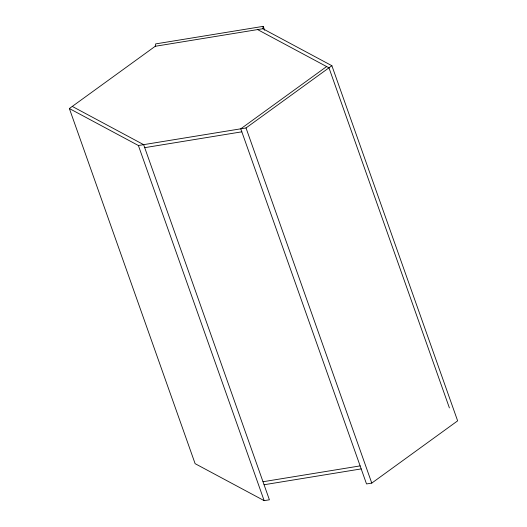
<?xml version="1.0" encoding="UTF-8"?>
<svg xmlns="http://www.w3.org/2000/svg" width="527" height="527" viewBox="0 0 527 527"><rect width="100%" height="100%" fill="white"/><g stroke="black" fill="none" stroke-linecap="round" stroke-linejoin="round"><path stroke-width="0.79" d="M72.271 106.414L143.64 144.655L269.402 499.794L264.152 500.65L195.122 463.668L69.36 108.529L155.221 46.284L155.623 43.906L263.256 26.35L264.626 30.223M155.221 46.284L262.848 28.728L263.256 26.35M326.628 66.567L240.767 128.812L366.528 483.951L371.779 483.094L457.64 420.849L331.878 65.71L262.848 28.728M69.36 108.529L138.39 145.511L246.017 127.956L331.878 65.71M144.701 147.665L241.834 131.822M263.006 481.737L360.139 465.894M264.073 484.748L361.199 468.905M257.598 29.584L328.967 67.818L449.399 407.911M246.017 127.956L371.779 483.094M138.39 145.511L264.152 500.65"/></g></svg>
